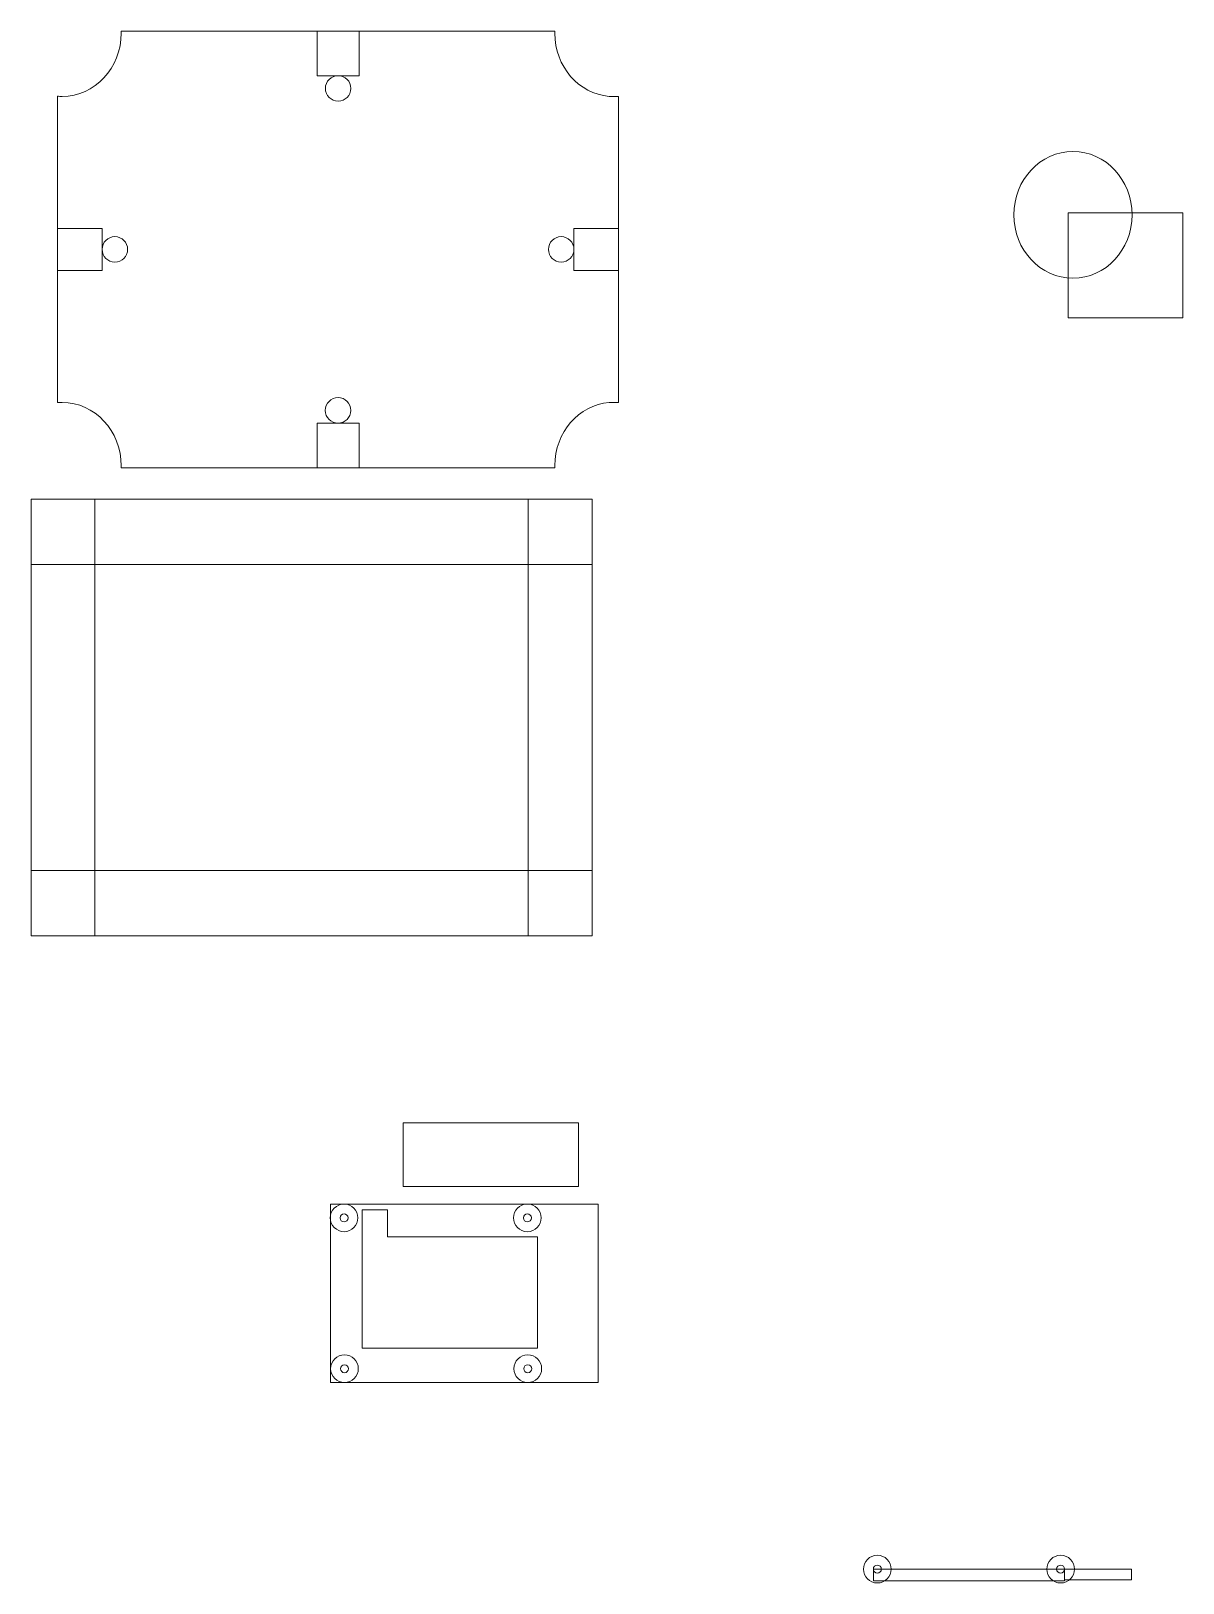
# Model space of a CAD drawing. Header units: millimetres. Extents: x -311 to 860, y 23 to 723.
# Drawn here: x -311.3 to 50.1, y 23.5 to 510.3 of the extents above; entities that cross this region are included whole.
import ezdxf

# ---------------------------------------------------------------- set-up
doc = ezdxf.new("R2010")
doc.units = ezdxf.units.MM
doc.header["$MEASUREMENT"] = 0
doc.layers.add('Capa 1', color=7, linetype='Continuous')

msp = doc.modelspace()

# ---------------------------------------------------------------- linework, layer by layer
at = {"layer": 'Capa 1', "color": 250, "lineweight": 5}
for points in [[(14.1379, 420.3), (50.0981, 420.3), (50.0981, 453.264), (14.1379, 453.264), (14.1379, 420.3)], [(-302.95, 435.2196), (-288.95, 435.2196), (-288.95, 448.3804), (-302.95, 448.3804), (-302.95, 435.2196)], [(-140.95, 435.2196), (-126.95, 435.2196), (-126.95, 448.3804), (-140.95, 448.3804), (-140.95, 435.2196)], [(-311.2565, 226.4996), (-135.2565, 226.4996), (-135.2565, 363.4996), (-311.2565, 363.4996), (-311.2565, 226.4996)], [(-291.2564, 226.4996), (-155.2566, 226.4996), (-155.2566, 363.4996), (-291.2564, 363.4996), (-291.2564, 226.4996)], [(-311.2565, 246.9997), (-135.2565, 246.9997), (-135.2565, 342.9997), (-311.2565, 342.9997), (-311.2565, 246.9997)], [(-194.5328, 147.8786), (-139.5328, 147.8786), (-139.5328, 167.8786), (-194.5328, 167.8786), (-194.5328, 147.8786)], [(-47.0256, 24.2022), (12.9744, 24.2022), (12.9744, 27.8388), (-47.0256, 27.8388), (-47.0256, 24.2022)], [(12.9744, 24.4928), (33.9744, 24.4928), (33.9744, 27.8388), (12.9744, 27.8388), (12.9744, 24.4928)]]:
    msp.add_lwpolyline(points, close=True, dxfattribs=at)
for centre, major_axis, ratio in [((-214.92, 492.3002), (0, 4), 1), ((15.594, 452.6439), (0, 19.8797), 0.93280583), ((-284.95, 441.8), (0, 4), 1), ((-144.95, 441.8), (0, 4), 1), ((-214.95, 391.3), (0, 4), 1), ((-213.0592, 138.0257), (0, 4.3391), 1), ((-155.5592, 138.0257), (0, 4.3391), 1), ((-213.0592, 138.0256), (0, 1.25), 1), ((-155.5592, 138.0256), (0, 1.25), 1), ((-212.9292, 90.704), (0, 4.3391), 1), ((-155.4292, 90.704), (0, 4.3391), 1), ((-212.9292, 90.7039), (0, 1.25), 1), ((-155.4292, 90.7039), (0, 1.25), 1), ((-45.7756, 27.8389), (0, 4.3391), 1), ((11.7244, 27.8389), (0, 4.3391), 1), ((-45.7756, 27.8388), (0, 1.25), 1), ((11.7244, 27.8388), (0, 1.25), 1)]:
    msp.add_ellipse(centre, major_axis=major_axis, ratio=ratio, dxfattribs=at)
for points, knots in [([(-301.5633, 489.8001), (-301.5633, 489.8001), (-301.5402, 489.8001), (-301.5402, 489.8001), (-301.5402, 489.8001), (-301.5402, 489.8001), (-301.5172, 489.8001), (-301.5172, 489.8001), (-301.5172, 489.8001), (-301.5172, 489.8001), (-301.4941, 489.8001), (-301.4941, 489.8001), (-301.4941, 489.8001), (-291.2542, 489.8001), (-282.95, 498.7024), (-282.95, 509.68), (-282.95, 509.68), (-282.95, 509.8876), (-282.9539, 510.094), (-282.9598, 510.3), (-282.9598, 510.3), (-282.9598, 510.3), (-282.95, 510.3), (-282.95, 510.3), (-282.95, 510.3), (-282.95, 510.3), (-266.9898, 510.3), (-266.9898, 510.3), (-266.9898, 510.3), (-266.9898, 510.3), (-146.95, 510.3), (-146.95, 510.3), (-146.95, 510.3), (-146.95, 510.3), (-146.95, 510.2389), (-146.95, 510.2389), (-146.95, 510.2389), (-146.95, 510.2389), (-146.9402, 510.2389), (-146.9402, 510.2389), (-146.9402, 510.2389), (-146.9449, 510.0755), (-146.9488, 509.9113), (-146.95, 509.7469), (-146.95, 509.7469), (-146.95, 509.7469), (-146.95, 509.6188), (-146.95, 509.6188), (-146.95, 509.6188), (-146.95, 499.1686), (-139.4245, 490.5991), (-129.8675, 489.8001), (-129.8675, 489.8001), (-129.8675, 489.8001), (-126.95, 489.8001), (-126.95, 489.8001), (-126.95, 489.8001), (-126.95, 489.8001), (-126.95, 489.7999), (-126.95, 489.7999), (-126.95, 489.7999), (-126.95, 489.7999), (-126.95, 477.2749), (-126.95, 477.2749), (-126.95, 477.2749), (-126.95, 477.2749), (-126.95, 406.3251), (-126.95, 406.3251), (-126.95, 406.3251), (-126.95, 406.3251), (-126.95, 393.8001), (-126.95, 393.8001), (-126.95, 393.8001), (-126.95, 393.8001), (-126.95, 393.7999), (-126.95, 393.7999), (-126.95, 393.7999), (-126.95, 393.7999), (-129.8675, 393.7999), (-129.8675, 393.7999), (-129.8675, 393.7999), (-139.4245, 393.0009), (-146.95, 384.4314), (-146.95, 373.9812), (-146.95, 373.9812), (-146.95, 373.9812), (-146.95, 373.9134), (-146.95, 373.9134), (-146.95, 373.9134), (-146.95, 373.9134), (-146.95, 373.8531), (-146.95, 373.8531), (-146.95, 373.8531), (-146.9488, 373.6887), (-146.9449, 373.5245), (-146.9402, 373.3611), (-146.9402, 373.3611), (-146.9402, 373.3611), (-146.95, 373.3611), (-146.95, 373.3611), (-146.95, 373.3611), (-146.95, 373.3611), (-146.95, 373.3), (-146.95, 373.3), (-146.95, 373.3), (-146.95, 373.3), (-282.95, 373.3), (-282.95, 373.3), (-282.95, 373.3), (-282.95, 373.3), (-282.9598, 373.3), (-282.9598, 373.3), (-282.9598, 373.3), (-282.9539, 373.506), (-282.95, 373.7124), (-282.95, 373.92), (-282.95, 373.92), (-282.95, 384.8976), (-291.2542, 393.7999), (-301.4941, 393.7999), (-301.4941, 393.7999), (-301.4941, 393.7999), (-301.5172, 393.7999), (-301.5172, 393.7999), (-301.5172, 393.7999), (-301.5172, 393.7999), (-301.5402, 393.7999), (-301.5402, 393.7999), (-301.5402, 393.7999), (-301.5402, 393.7999), (-301.5633, 393.7999), (-301.5633, 393.7999), (-301.5633, 393.7999), (-302.03, 393.7979), (-302.492, 393.7772), (-302.95, 393.739), (-302.95, 393.739), (-302.95, 393.739), (-302.95, 393.7999), (-302.95, 393.7999), (-302.95, 393.7999), (-302.95, 393.7999), (-302.95, 393.8001), (-302.95, 393.8001), (-302.95, 393.8001), (-302.95, 393.8001), (-302.95, 406.264), (-302.95, 406.264), (-302.95, 406.264), (-302.95, 406.264), (-302.95, 477.336), (-302.95, 477.336), (-302.95, 477.336), (-302.95, 477.336), (-302.95, 489.7999), (-302.95, 489.7999), (-302.95, 489.7999), (-302.95, 489.7999), (-302.95, 489.8001), (-302.95, 489.8001), (-302.95, 489.8001), (-302.95, 489.8001), (-302.95, 489.861), (-302.95, 489.861), (-302.95, 489.861), (-302.492, 489.8228), (-302.03, 489.8021), (-301.5633, 489.8001)], [0, 0, 0, 0, 0.02380952, 0.02380952, 0.02380952, 0.02380952, 0.04761905, 0.04761905, 0.04761905, 0.04761905, 0.07142857, 0.07142857, 0.07142857, 0.07142857, 0.0952381, 0.0952381, 0.0952381, 0.0952381, 0.11904762, 0.11904762, 0.11904762, 0.11904762, 0.14285714, 0.14285714, 0.14285714, 0.14285714, 0.16666667, 0.16666667, 0.16666667, 0.16666667, 0.19047619, 0.19047619, 0.19047619, 0.19047619, 0.21428571, 0.21428571, 0.21428571, 0.21428571, 0.23809524, 0.23809524, 0.23809524, 0.23809524, 0.26190476, 0.26190476, 0.26190476, 0.26190476, 0.28571429, 0.28571429, 0.28571429, 0.28571429, 0.30952381, 0.30952381, 0.30952381, 0.30952381, 0.33333333, 0.33333333, 0.33333333, 0.33333333, 0.35714286, 0.35714286, 0.35714286, 0.35714286, 0.38095238, 0.38095238, 0.38095238, 0.38095238, 0.4047619, 0.4047619, 0.4047619, 0.4047619, 0.42857143, 0.42857143, 0.42857143, 0.42857143, 0.45238095, 0.45238095, 0.45238095, 0.45238095, 0.47619048, 0.47619048, 0.47619048, 0.47619048, 0.5, 0.5, 0.5, 0.5, 0.52380952, 0.52380952, 0.52380952, 0.52380952, 0.54761905, 0.54761905, 0.54761905, 0.54761905, 0.57142857, 0.57142857, 0.57142857, 0.57142857, 0.5952381, 0.5952381, 0.5952381, 0.5952381, 0.61904762, 0.61904762, 0.61904762, 0.61904762, 0.64285714, 0.64285714, 0.64285714, 0.64285714, 0.66666667, 0.66666667, 0.66666667, 0.66666667, 0.69047619, 0.69047619, 0.69047619, 0.69047619, 0.71428571, 0.71428571, 0.71428571, 0.71428571, 0.73809524, 0.73809524, 0.73809524, 0.73809524, 0.76190476, 0.76190476, 0.76190476, 0.76190476, 0.78571429, 0.78571429, 0.78571429, 0.78571429, 0.80952381, 0.80952381, 0.80952381, 0.80952381, 0.83333333, 0.83333333, 0.83333333, 0.83333333, 0.85714286, 0.85714286, 0.85714286, 0.85714286, 0.88095238, 0.88095238, 0.88095238, 0.88095238, 0.9047619, 0.9047619, 0.9047619, 0.9047619, 0.92857143, 0.92857143, 0.92857143, 0.92857143, 0.95238095, 0.95238095, 0.95238095, 0.95238095, 0.97619048, 0.97619048, 0.97619048, 0.97619048, 1, 1, 1, 1]), ([(-221.5004, 496.3), (-221.5004, 496.3), (-221.5004, 510.3), (-221.5004, 510.3), (-221.5004, 510.3), (-221.5004, 510.3), (-208.3396, 510.3), (-208.3396, 510.3), (-208.3396, 510.3), (-208.3396, 510.3), (-208.3396, 496.3), (-208.3396, 496.3), (-208.3396, 496.3), (-208.3396, 496.3), (-221.5004, 496.3), (-221.5004, 496.3)], [0, 0, 0, 0, 0.25, 0.25, 0.25, 0.25, 0.5, 0.5, 0.5, 0.5, 0.75, 0.75, 0.75, 0.75, 1, 1, 1, 1]), ([(-221.5304, 373.3), (-221.5304, 373.3), (-221.5304, 387.3), (-221.5304, 387.3), (-221.5304, 387.3), (-221.5304, 387.3), (-208.3696, 387.3), (-208.3696, 387.3), (-208.3696, 387.3), (-208.3696, 387.3), (-208.3696, 373.3), (-208.3696, 373.3), (-208.3696, 373.3), (-208.3696, 373.3), (-221.5304, 373.3), (-221.5304, 373.3)], [0, 0, 0, 0, 0.25, 0.25, 0.25, 0.25, 0.5, 0.5, 0.5, 0.5, 0.75, 0.75, 0.75, 0.75, 1, 1, 1, 1]), ([(-217.3092, 86.3648), (-217.3092, 86.3648), (-217.3092, 142.3648), (-217.3092, 142.3648), (-217.3092, 142.3648), (-217.3092, 142.3648), (-133.3092, 142.3648), (-133.3092, 142.3648), (-133.3092, 142.3648), (-133.3092, 142.3648), (-133.3092, 86.3648), (-133.3092, 86.3648), (-133.3092, 86.3648), (-133.3092, 86.3648), (-217.3092, 86.3648), (-217.3092, 86.3648)], [0, 0, 0, 0, 0.25, 0.25, 0.25, 0.25, 0.5, 0.5, 0.5, 0.5, 0.75, 0.75, 0.75, 0.75, 1, 1, 1, 1]), ([(-199.3983, 132.1156), (-199.3983, 132.1156), (-152.3983, 132.1156), (-152.3983, 132.1156), (-152.3983, 132.1156), (-152.3983, 132.1156), (-152.3983, 97.1156), (-152.3983, 97.1156), (-152.3983, 97.1156), (-152.3983, 97.1156), (-207.3983, 97.1156), (-207.3983, 97.1156), (-207.3983, 97.1156), (-207.3983, 97.1156), (-207.3983, 132.1156), (-207.3983, 132.1156), (-207.3983, 132.1156), (-207.3983, 132.1156), (-207.3983, 140.5656), (-207.3983, 140.5656), (-207.3983, 140.5656), (-207.3983, 140.5656), (-199.3983, 140.5656), (-199.3983, 140.5656), (-199.3983, 140.5656), (-199.3983, 140.5656), (-199.3983, 132.1156), (-199.3983, 132.1156)], [0, 0, 0, 0, 0.14285714, 0.14285714, 0.14285714, 0.14285714, 0.28571429, 0.28571429, 0.28571429, 0.28571429, 0.42857143, 0.42857143, 0.42857143, 0.42857143, 0.57142857, 0.57142857, 0.57142857, 0.57142857, 0.71428571, 0.71428571, 0.71428571, 0.71428571, 0.85714286, 0.85714286, 0.85714286, 0.85714286, 1, 1, 1, 1])]:
    msp.add_open_spline(points, degree=3, knots=knots, dxfattribs=at)

doc.saveas('drawing.dxf')
